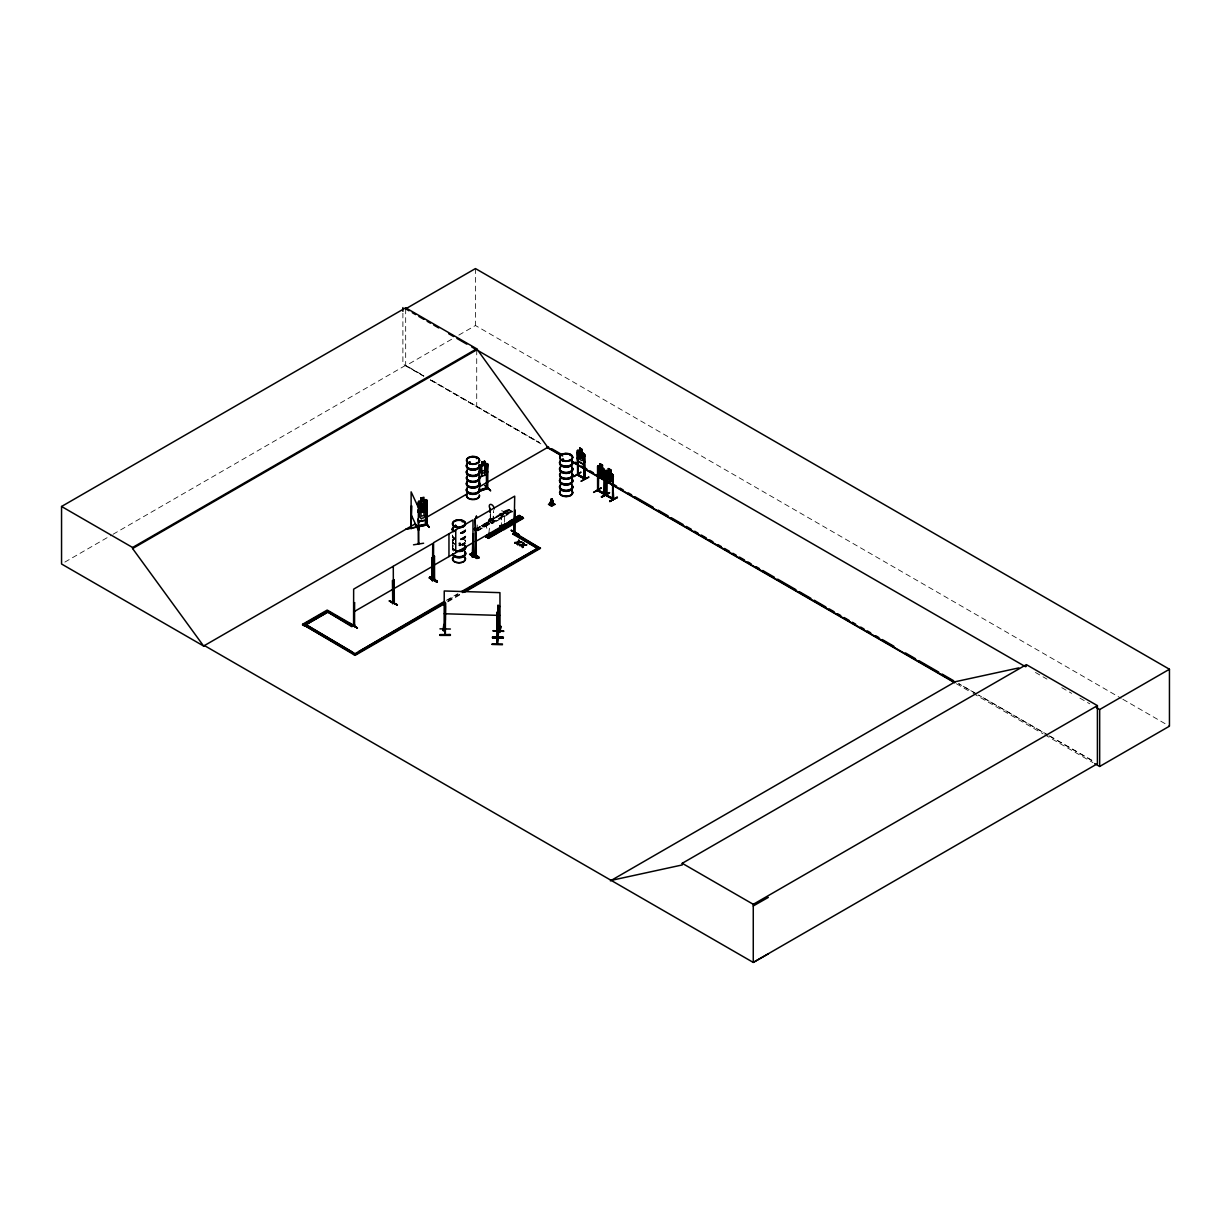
<?xml version="1.0" encoding="UTF-8"?>
<svg xmlns="http://www.w3.org/2000/svg" width="1231" height="1231" viewBox="0 0 1231 1231"><rect width="100%" height="100%" fill="white"/><g stroke="black" fill="none" stroke-linecap="round" stroke-linejoin="round"><path stroke-width="0.75" stroke-dasharray="5 3.75" d="M477.074 529.93L477.413 522.806A2.324 1.339 60 0 0 477.89 521.729M488.953 533.115L489.23 529.499A2.324 1.339 60 0 0 488.784 526.376L488.861 524.006M492.985 521.221L493.416 512.327M493.139 521.128L493.662 510.45M504.341 522.283L504.602 516.943A3.493 2.031 59.5 0 0 504.602 512.912A3.493 2.031 59.5 0 0 501.079 510.927A3.493 2.031 59.5 0 0 501.079 514.958L501.586 526.222M452.485 546.764L452.485 536.07M493.616 521.775L489.876 519.667L491.092 519.143M486.891 528.161L486.799 528.222A2.324 1.339 60 0 1 487.137 525.422L487.353 522.913M490.984 519.805C491.338 517.251 491.4 520.728 489.953 519.42M490.692 519.897L491.631 518.759M489.03 521.559L488.599 519.451L490.6 518.266L490.692 520.036L491.815 519.02L489.876 519.897M500.94 514.589L501.509 514.004M500.94 514.835L503.094 514.25L501.294 515.066M501.786 514.173L503.217 514.989L501.094 514.927M452.346 541.517L452.577 540.271L453.239 543.517M452.685 545.872L452.685 548.58M483.029 526.268L482.552 525.452L483.614 525.437M483.429 526.268L483.614 525.283M489.892 521.375L489.892 518.882L491.4 518.82M491.215 519.42L491.031 522.021L490.061 518.774L491.785 519.051M453.239 539.316L452.577 540.486L454.316 538.747A6.509 3.755 0 0 1 452.716 535.162M487.245 522.96L488.061 522.836M490.477 519.19L494.339 521.867L494.046 520.221L492.046 522.59L488.876 520.805L490.892 518.436M453.27 539.286L454.316 538.501M483.968 525.714L482.829 526.052M508.68 509.757L489.338 521.544L509.157 509.865L488.292 521.128L492.6 523.56L512.435 511.85L508.388 508.957C501.048 510.742 517.389 514.989 506.372 510.142M487.307 522.252L475.612 528.991M487.691 522.483L476.228 529.592M488.292 521.128L508.388 509.265L509.419 510.173L489.338 521.544M489.692 523.621L476.736 531.592M489.769 523.667L476.151 531.115M492.092 523.298L491.307 522.806L512.173 511.542M508.434 509.449L512.111 511.511L511.219 511.188M492.031 523.221L492.338 521.559L494.339 520.374M499.232 514.358C510.25 519.205 493.893 514.958 501.232 513.173L504.972 515.589L501.232 513.173M503.033 512.127C514.05 516.958 497.693 512.712 505.033 510.942L508.772 513.342L505.033 510.942M489.015 521.529L509.111 509.665M491.307 522.806L511.419 510.942M512.127 511.08L492.369 523.237M64.874 562.09L111.39 535.223M113.052 534.269L405.676 365.315L423.849 375.809M405.676 308.858L405.676 365.792L452.208 338.94M458.84 335.094L475.458 325.507L1121.179 698.316M475.643 529.13L487.522 522.267M475.751 529.315L487.968 522.421M476.12 529.407L487.999 522.544M475.935 531.115L489.492 523.283M476.305 531.33L490.169 523.898M446.33 600.328L457.901 593.634M447.976 600.082L457.901 594.342M447.761 601.159L460.994 593.511M447.761 601.867L460.994 594.219M487.384 522.852L488.784 524.329M460.702 545.056L459.009 545.179A6.509 3.755 0 0 0 460.686 545.01L459.009 545.425L460.717 545.318A6.54 3.77 0 0 1 459.009 545.425M490.969 519.744L490.6 518.266M423.602 375.947L402.891 364.037L402.891 313.228M430.235 379.764L539.486 442.591L430.465 379.625M976.845 694.099L958.641 683.62L976.798 694.115M1048.027 735.03L978.507 695.038L1047.843 735.138M1049.674 735.969L1094.374 761.681M1122.857 699.27L1169.45 726.182M1035.44 672.449L1046.966 679.097M1061.784 687.652L1071.678 693.361M1079.91 698.115L1089.789 703.824M1049.489 736.076L1094.097 761.835M405.676 365.792L423.849 376.286M430.465 380.102L543.348 445.268M956.425 683.759L971.413 692.422M973.09 693.376L1043.042 733.768M1044.704 734.738L1093.005 762.62M487.491 521.944L489.953 523.56M491.569 518.851L491.107 519.497M453.27 543.286L454.316 544.071M454.331 549.765A6.617 3.816 0 0 1 454.331 544.364L452.577 542.332M465.441 540.255L465.672 541.255M465.441 540.517L465.672 541.517M452.685 536.947L452.331 535.654A6.617 3.816 0 0 0 454.331 538.47M490.292 519.59L490.23 514.189M501.232 514.866L501.571 522.375M490.307 512.219L490.646 519.728L494.046 521.405L494.046 520.221M487.691 524.668L485.229 523.452M487.245 523.313L487.245 525.36M485.137 526.145L482.675 524.929M476.72 349.866L476.72 406.799M475.458 268.573L475.458 325.507M465.503 541.04L465.533 541.655A6.54 3.77 0 0 0 464.656 539.763M452.485 547.749L452.485 550.365M454.393 538.716A6.509 3.755 0 0 0 454.393 544.04A6.509 3.755 0 0 0 454.393 549.365M465.287 540.409A6.509 3.755 0 0 1 465.518 541.378M465.272 540.07A6.478 3.739 0 0 1 465.272 542.009M460.686 544.656A6.478 3.739 0 0 1 459.009 544.779M454.424 543.687A6.478 3.739 0 0 1 454.424 538.393M454.331 538.147A6.617 3.816 0 0 1 452.393 535.439M454.393 537.732A6.509 3.755 0 0 1 452.485 535.07M460.686 545.595A6.509 3.755 0 0 1 459.009 545.733M454.393 539.316A6.509 3.755 0 0 0 454.393 544.625A6.617 3.816 0 0 0 454.331 550.088M464.641 540.086A6.509 3.755 0 0 1 465.518 541.963M454.377 544.333A6.54 3.77 0 0 1 454.377 538.993M459.009 543.563A6.617 3.816 0 0 1 460.717 543.702M453.347 551.103A6.524 3.77 0 0 1 454.393 550.319M454.393 550.411A6.509 3.755 0 0 1 454.393 545.102M459.009 543.994A6.509 3.755 0 0 1 460.686 544.117M459.009 543.24A6.617 3.816 0 0 1 460.717 543.379M459.009 542.948A6.509 3.755 0 0 1 460.686 543.071M488.599 524.144L486.137 522.729L488.599 524.144M486.337 525.452L483.875 524.037L486.337 525.452M483.783 526.93L481.306 525.514L483.783 526.93"/><path stroke-width="1.5" d="M497.986 613.423L498.17 608.145L497.878 618.054L498.063 612.576M497.509 621.347L497.555 624.748L497.447 621.424M498.201 617.716L497.616 613.946M497.232 618.916L497.539 615.177L497.216 625.533L497.324 623.378M497.232 613.93L497.062 618.747M497.232 613.807L497.432 612.022L497.447 644.259L498.032 638.366M502.479 643.982L492.031 644.028M492.646 637.381C525.237 637.566 470.55 636.673 503.094 637.658M502.448 644.736L492 644.429M551.565 501.725C550.688 492.6 556.704 508.911 550.165 504.91L551.657 498.724M497.232 625.379L497.062 623.979M497.078 619.762L497.032 618.07M497.663 611.038L497.724 612.73L498.201 606.437L498.693 631.749M488.784 536.685L489.061 533.069M497.693 611.715L497.924 605.929M504.402 523.975L504.079 527.622L501.586 526.222L505.141 527.807L505.141 526.622L505.433 528.268L501.694 526.16M443.775 624.656L443.298 630.687L444.283 624.548M443.345 630.626L443.822 624.594M444.299 624.209L443.868 630.703M445.268 627.825L444.345 627.518M445.268 627.225L444.191 626.702L445.176 626.779M499.001 606.468L499.94 606.498L499.001 606.468L499.078 629.518C501.786 629.426 497.309 627.872 500.032 628.656M500.048 629.272L499.94 592.65L444.237 590.972L444.129 627.825L445.13 627.841M500.048 628.441L498.97 628.672M500.863 626.364L499.801 632.395L500.863 626.379M406.23 529.099L416.324 527.145L406.168 529.007M492.585 638.073L503.064 638.043L492.585 637.596M493.231 631.026L503.664 631.349L493.246 630.672M497.032 618.147L497.555 613.469M497.77 613.838L497.786 622.363L497.616 620.178M497.155 622.994L497.324 612.022M497.786 615.946L497.955 614.1M497.955 616.346L497.878 618.516L497.693 616.946M498.617 608.483L498.17 631.765M497.555 624.717L497.139 629.395L497.078 627.287M497.57 638.243L497.078 644.244L497.155 617.762M498.17 631.241L497.616 637.089M498.124 637.15L498.617 631.257M497.247 625.04L497.247 618.731M550.903 505.264L551.442 499.001L550.165 504.91M474.997 528.484L475.658 529.192L475.181 521.39A2.324 1.339 60 0 1 475.535 518.605L476.351 516.081M487.922 535.623C486.491 536.101 488.722 534.208 486.83 536.839M487.322 535.962L487.63 535.193M501.294 526.253L502.725 525.16L501.402 526.314M501.863 525.575L501.74 526.483L501.709 525.575M502.91 525.729L501.155 525.191M484.691 465.21L481.86 466.041M487.753 464.149L484.675 463.995L486.122 464.626L486.122 469.857L484.629 472.596L481.86 473.52L480.382 471.765L480.382 466.534L481.86 465.103L481.706 462.194L484.737 461.256L484.706 475.381L486.753 474.689L487.768 464.041L487.491 488.584L479.582 491.246L479.505 468.442M487.753 471.673L486.691 474.704L479.644 476.982L481.875 476.335L481.706 462.194M417.278 526.868L427.126 524.821M469.565 463.087L468.657 462.41L470.273 462.225M455.378 525.422L455.008 526.237L456.563 526.052M470.165 462.748L469.719 462.01M462.271 521.836L463.333 521.682M476.459 458.671L476.459 458.194M563.398 459.209L561.967 460.04M562.059 459.548L563.398 460.04L562.844 458.994M569.968 455.008L570.476 455.578M444.991 629.687L444.991 628.195M445.36 620.178L445.468 602.728L445.36 635.058L444.991 633.626M550.011 503.833L551.426 498.832L549.842 504.387M502.756 525.652L502.587 525.745M479.613 490.353L486.445 488.03M486.599 487.707L487.63 487.645M349.927 623.655L357.421 627.995L349.573 623.963M397.074 605.098L389.519 600.851L397.028 604.652M429.496 577.508C452.9 590.818 414.478 567.537 437.297 581.124M429.834 577.247L437.344 581.524M471.196 553.75C478.151 554.35 484.845 562.552 471.196 553.75L478.644 557.951M471.55 553.442L479.044 557.766M478.997 557.366L471.581 553.058M497.663 635.842L497.77 636.612M497.786 610.714L497.924 638.904L498.078 604.99L497.878 606.729M487.938 535.439L486.707 535.239M422.433 503.925L419.679 502.063L421.679 504.802L419.556 508.526L422.356 505.264C423.418 509.295 427.434 507.141 422.987 504.525L425.003 500.832L422.402 503.818M580.847 454.916L583.125 453.685L581.586 456.024L583.202 460.271L581.094 456.347C580.032 460.132 577.431 457.193 580.57 455.439L579.047 451.362L580.986 454.916M601.097 470.642L610.33 476.489C609.16 492.231 613.176 475.828 607.914 474.135M609.514 475.366L611.653 474.135L610.114 476.474L611.73 480.721L609.622 476.797C608.529 480.521 605.867 477.628 609.099 475.889L607.575 471.812L609.453 475.135M426.08 510.957L418.555 512.635L426.08 510.957L427.172 507.926L427.126 500.34L426.972 524.929L426.095 525.098L426.018 519.159M577.308 457.994L578.062 461.21L583.802 464.487L584.633 462.071M604.898 477.797L604.052 480.213L604.898 477.905M613.238 482.583L612.33 484.937L606.591 481.66L605.914 478.397M517.851 544.717L517.266 543.902L517.851 544.717L518.62 542.394L521.759 541.979L518.62 542.856L518.728 540.224L517.974 542.517L514.773 542.933L517.974 542.517M522.652 547.487L523.406 545.164L526.56 544.748L523.406 545.625L522.652 547.487L522.667 545.21L519.574 545.225L522.667 545.687L523.529 542.994L523.514 545.241L526.56 545.225M523.529 542.994L522.775 545.302L519.574 545.702M517.266 544.364L517.866 542.44L514.773 542.456M519.313 540.563L518.713 542.471L521.759 542.456M522.067 547.133L522.667 545.687M523.406 545.625L524.114 543.333M415.324 524.114L419.294 529.776L414.909 524.221M573.677 476.766L581.017 472.15L573.723 476.443M602.251 496.893L601.42 496.893L609.607 492.6L601.836 497.124M577.277 474.92L584.633 479.044L584.633 454.593L578.124 450.038M579.832 450.823L579.832 448.022L579.832 451.008L577.308 450.484L578.093 475.32L578.278 459.932M584.34 477.705L578.093 474.72L584.633 478.213M584.525 479.013L584.217 455.732L584.971 478.936L577.385 474.951M598.358 490.461L597.527 489.753L598.358 490.215M597.527 490.584L604.975 494.816L604.898 470.334L602.451 467.995L603.59 469.673L603.59 474.904L602.374 476.459L600.097 475.151L598.866 472.212L598.866 466.98L600.097 466.749C599.282 459.301 601.697 469.365 598.42 465.61L597.574 466.226L597.604 490.707C598.528 490.43 607.406 494.37 604.406 494.2M605.914 494.57L606.621 494.939M606.529 494.939L606.052 494.308L606.621 495.77L606.806 480.382M612.53 499.171L612.746 476.182L613.5 499.386L612.746 476.182M354.559 602.728L353.651 602.975L354.559 602.728L354.574 625.594C354.543 626.04 353.097 624.486 354.636 624.64M418.463 526.868L417.463 527.083L417.386 526.022M426.095 524.268L426.988 523.806M426.018 524.852L426.018 502.079L427.034 502.079L426.157 502.279M427.126 523.991L426.295 524.252M427.019 524.868L417.524 527.037L417.447 525.945M392.674 602.728L394.289 601.744M393.551 580.232L392.751 603.544L392.427 580.586L393.351 580.355L392.612 603.559L393.428 603.082M394.028 602.421L393.474 603.052L394.305 602.605L394.212 579.847M434.558 578.262L433.497 578.508L434.312 578.262M434.235 578.078C433.035 580.986 435.389 577.924 433.604 579.232M473.089 556.474L472.273 556.951L473.012 533.746L473.273 556.751L472.858 555.689M477.305 458.194L476.659 457.994M455.855 526.376L455.039 526.56M495.324 532.038L495.601 532.207M563.583 459.671L561.859 459.794M427.172 500.401L426.003 499.601L418.586 501.325L417.617 506.372M418.632 501.402L417.724 506.356M417.648 511.65L418.678 510.419L426.111 508.742L427.28 509.526L426.188 520.097L418.648 521.729L417.755 519.128M417.694 511.711L418.709 510.48M389.519 600.851L397.428 604.883L389.211 601.067L389.981 600.651M411.6 505.91L411.108 528.438M418.217 544.01L418.678 542.902M418.725 543.133L418.709 544.01L418.571 520.944M445.237 627.025L444.329 626.994M392.35 602.575L393.674 602.144M393.335 601.959L392.797 603.482M392.35 603.405L393.104 602.913M393.212 602.898L393.966 579.693M393.412 603.159L393.289 566.245L432.743 543.471L432.404 580.663L432.45 579.77M432.112 580.401L432.112 579.57M434.558 579.093L434.497 556.274L433.574 556.52L434.497 556.274M472.273 556.951L473.243 555.904M473.243 556.735L473.273 533.885M475.304 554.627L476.012 554.273M512.896 533.423L537.547 548.364L512.896 534.131L514.973 532.1M515.05 532.854L514.081 533.085M514.973 532.161L514.235 532.746M455.993 526.314L455.701 525.422M610.807 472.673L610.807 469.873L608.283 468.519L607.145 476.936L608.36 479.875L610.638 481.167L611.869 479.628L611.869 474.397L610.638 472.766L613.238 475.043L613.238 499.54L605.775 495.324L605.837 470.934L608.283 471.319M605.914 471.011L606.729 470.442M551.857 505.356L551.98 498.894L553.381 504.741M426.095 523.975L418.355 525.791M498.894 628.41L499.094 629.487M474.766 530.469L474.15 528.853L475.505 528.084L475.751 530.576L475.12 528.422M523.514 518.266L519.282 515.912M487.399 534.946L485.645 536.731L499.201 528.899C495 529.392 504.341 532.777 497.847 529.484M485.814 536.716L486.476 537.239L499.678 529.176L485.845 536.624L488.507 538.362L501.879 530.653L499.201 528.699M500.201 528.007L518.605 517.235M504.587 524.575L519.482 515.666L520.451 516.574L519.682 516.128M499.848 529.515L499.047 529.068M487.707 537.916L501.663 530.13L487.968 538.07M502.725 529.222L522.744 517.866M488.122 538.147L488.122 536.931L488.122 537.732M502.663 529.192L523.237 517.759L519.482 515.666M501.679 530.315L488.03 538.085M503.125 529.622L503.433 527.976L505.433 526.791M490.153 512.296L490.138 508.465L490.307 512.219M514.05 523.175L510.326 520.775L512.327 519.574L516.066 521.698L512.327 519.574M516.128 517.343L519.867 519.759L516.128 517.343L514.127 518.528L517.851 520.944L514.127 518.82M517.466 516.558C528.484 521.39 512.142 517.143 519.482 515.374M502.125 525.929L502.125 528.422L501.155 527.668M502.048 526.791L520.205 516.066M499.694 525.852L500.694 528.268L518.759 517.512M518.851 517.543L500.632 528.268M499.971 526.022L499.971 527.207L503.14 528.991L505.141 526.622M502.402 529.222L522.513 517.359M523.221 517.482L502.894 529.515L523.237 517.759M499.709 527.545L503.633 529.915L523.437 518.236M578.016 452.5L577.354 452.116L578.093 475.32M582.201 452.269L584.71 454.593M584.002 478.721L584.217 455.732M584.894 456.116L583.971 455.885M578.062 461.21L583.802 464.487M432.081 557.689L433.004 557.458L432.266 580.663L432.081 557.689L433.004 557.458M475.935 532.361L475.197 555.581L475.274 518.913L514.712 496.139L514.05 533.146M513.973 533.192L514.712 509.988L514.973 532.992L512.896 534.131M514.296 532.515L540.424 548.364L514.327 533.3L514.973 510.126M577.862 474.443L578.093 474.489M598.343 465.657L604.036 468.903M597.866 467.703L598.528 468.088M600.005 463.81L602.528 465.149L600.097 463.949M581.17 481.152L588.926 477.043L581.232 481.121M597.574 473.735L598.328 476.951L604.144 480.167L598.466 476.843L597.727 473.72M604.221 471.611L605.144 471.858L604.221 471.611L604.267 494.462M605.837 470.934L605.96 478.52L601.436 475.905L601.313 472.304L604.113 475.689C607.191 473.689 608.391 477.566 604.621 476.551L606.898 480.321L604.098 476.843L601.128 477.013L603.544 475.966L601.405 473.32L605.96 475.905M606.621 470.38L613.238 475.043M606.129 472.412L606.806 472.796M610.638 472.766L610.807 469.873M429.219 577.985L437.082 582.001L429.634 577.754M476.936 558.197L469.903 554.181M511.604 530.423L518.636 534.439M475.274 554.612L475.505 555.735L476.289 555.273L476.197 532.515M613.423 476.566L612.484 476.335M597.604 489.784L598.358 491.046L598.281 468.226M601.282 487.891L593.573 492.415L600.913 488.122M598.281 491L598.605 472.119L599.42 474.274L598.605 473.797M605.221 493.846L598.605 490.307M601.821 497.078L609.191 492.815M613.007 498.663L605.914 495.401M606.621 495.17L613.377 498.447M609.699 501.14L617.439 497.493L609.745 501.202M204.531 645.613L203.731 646.09L61.55 563.998L61.55 506.48L405.676 307.796L476.72 348.804L547.764 447.345L562.705 455.978M405.676 307.796L405.676 308.858L475.458 268.573L1169.45 669.249L1169.45 726.182L1099.668 766.467L1094.682 763.574M61.55 506.48L132.594 547.487L476.72 348.804M768.329 953.84L753.264 962.427L204.438 645.567L203.623 646.029L132.594 548.549L476.72 349.866M203.623 646.029L415.078 523.944M418.386 522.036L421.71 520.113M426.68 517.251L466.487 494.262M479.751 486.599L548.564 446.884M477.166 517.512L476.459 516.297M393.089 566.368L353.651 589.141L353.574 625.794L354.666 625.502M444.453 603.775L355.097 655.369L302.549 624.302L327.2 610.068L353.282 625.133L351.851 626.671L327.2 611.73L351.851 625.964L353.282 625.133M302.549 625.025L325.553 611.73M305.627 624.902L328.631 611.622L331.924 613.515M475.689 528.191L474.15 528.853M474.997 530.146L475.874 530.515M433.574 565.46L473.012 542.686M353.651 611.915L393.089 589.141M393.289 589.018L432.743 566.245M475.274 541.686L514.712 518.913M493.031 532.269C499.632 535.239 490.153 532.761 494.385 531.484L496.847 532.915M495.585 530.792C502.186 533.762 492.723 531.284 496.939 530.007L499.401 531.438M598.112 471.458L600.543 472.873L601.405 470.365M488.122 536.931L489.676 536.254L489.676 537.255L487.414 535.762M607.837 482.583L600.466 477.443C601.99 474.504 594.65 472.996 600.62 475.428L601.436 477.305M551.565 502.402L548.41 504.295L551.565 506.264L554.966 504.356L551.811 502.479L554.966 504.433M600.466 477.443L600.543 470.873M444.668 601.282L353.666 654.538M461.21 591.726L538.993 547.533M358.621 651.661L436.39 606.76M439.713 604.852L444.668 601.99M462.871 591.48L466.18 589.572M469.488 587.664L537.332 548.487M302.549 624.302L355.097 654.646L444.453 603.067M462.656 592.557L540.424 547.657M464.302 592.311L540.424 548.364M610.391 880.873L955.333 681.712L1018.883 667.894M611.192 880.396L682.236 864.947L682.236 863.3L1026.362 664.617L1097.406 705.625L1097.406 763.743L753.264 962.427L753.264 904.308L1097.406 705.625M1026.362 666.263L1025.561 666.74L471.765 347.004M1096.375 707.625L1099.668 709.533L1169.45 669.249M753.264 905.97L768.329 897.384M486.537 488.569L486.537 465.826L487.538 465.733L486.722 466.01M487.461 488.569L487.353 465.549M411.092 528.484L411.477 505.649M514.65 531.884L514.466 533.285M472.858 556.52L473.012 519.897L433.574 542.686L433.497 579.339M354.159 625.363L354.313 602.59M434.112 578.924L434.235 556.135M433.943 579.416L433.82 556.658M432.389 580.617L432.343 557.843M393.597 603.005L394.289 601.974M354.02 625.871L353.897 603.128M485.399 485.599L490.246 490.523M485.353 485.568L490.677 490.815L485.014 485.676M481.86 462.302L484.629 461.379M481.86 471.273L484.629 470.35M512.881 520.344L512.081 521.405M469.919 462.718L470.104 462.471M487.199 487.476L479.428 490.169M494.554 532.207L495.478 532.269M495.324 532.823L494.262 532.654M420.756 498.016L423.941 497.278L423.879 500.263L425.48 500.832L425.48 506.064L423.879 508.665L420.91 509.357L419.309 507.48L419.309 502.248L420.91 500.955L420.802 498.078M418.263 503.879L417.386 504.079L418.402 504.064L418.355 544.056M420.91 507.11L423.879 506.433M429.004 527.053L425.203 521.821L429.096 527.437M425.664 521.806L429.065 527.053M425.911 524.283L417.463 526.268M420.894 507.187L424.08 506.464M420.956 507.203L423.972 506.587M418.725 521.621L426.064 519.959M579.832 451.008L578.616 451.254L578.616 456.486L579.832 459.425L582.109 460.717L583.34 459.178L583.34 453.947L582.109 452.316L582.278 449.423L579.755 448.069M487.23 488.322L479.613 491.184M486.768 488.784L486.537 465.826M597.727 466.257L597.835 490.415L605.144 494.631M606.129 479.998L606.129 495.185L613.423 499.309M418.125 526.606L418.217 525.806M518.713 541.994L521.759 541.979M514.773 542.933L517.866 542.44M523.514 544.764L526.56 544.748M519.574 545.225L522.775 544.825M511.265 530.546L518.713 534.793M469.565 554.304L477.013 558.551M429.296 577.878L436.728 582.125M499.109 629.179L499.94 629.272M562.936 460.179L562.013 459.917M455.362 525.375L456.255 525.637M455.701 525.714L454.855 525.883L455.732 526.176M577.601 474.735L577.477 450.515M584.71 479.09L584.617 478.259M445.36 606.314L444.991 634.996M439.944 628.856L450.408 629.026M439.944 634.981L450.408 635.058M439.944 635.088L450.408 634.581L439.944 634.581L439.944 635.396L450.408 635.396M444.237 613.746L499.94 615.423M493.231 630.872L503.694 631.011M492.662 637.089L503.125 637.381M492.585 637.904L503.033 638.243M468.749 462.825L469.565 463.01M609.499 492.954L601.42 496.893L608.883 492.6M476.012 555.104L475.52 532.9M607.822 482.49L610.33 483.075M513.758 520.651L512.373 521.713M512.619 521.575L514.312 520.821M604.867 494.831L604.775 493.923M613.146 499.54L612.53 498.34M426.988 524.637L426.895 501.879M553.535 504.202L551.811 498.74M498.617 630.426L498.724 631.318M510.326 520.775L514.05 522.883M608.36 468.657L610.638 469.965M612.346 484.752L606.729 481.552L606.006 478.428M511.204 530.192L519.051 534.669M349.927 623.348L357.359 627.948L349.866 623.748M405.676 308.858L408.984 310.766M412.293 312.674L415.601 314.582M418.894 316.49L423.849 319.352M427.157 321.26L430.465 323.168M433.774 325.076L438.728 327.938M448.638 333.663L453.593 336.525M456.901 338.433L466.811 344.141M551.888 448.792L561.844 454.547M575.123 462.21L578.447 464.133M581.771 466.041L586.756 468.919M590.08 470.842L593.388 472.766M596.712 474.674L605.96 479.921L607.899 479.644L607.899 477.028L605.96 474.504L601.436 471.888L600.62 472.812L598.035 471.319L598.035 474.12M613.315 484.26L616.639 486.183M619.962 488.091L623.271 490.015M628.256 492.892L631.58 494.8M634.904 496.724L653.169 507.264M658.139 510.142L668.11 515.897M671.418 517.805L683.051 524.514M686.359 526.437L691.345 529.315M694.669 531.223L697.992 533.146M701.316 535.07L706.286 537.932M709.61 539.855L712.934 541.778M717.904 544.641L721.228 546.564M724.551 548.487L729.537 551.365M732.86 553.273L736.169 555.196M739.492 557.104L744.478 559.982M747.802 561.905L751.11 563.813M756.096 566.691L759.419 568.614M762.743 570.522L774.361 577.231M777.684 579.155L795.949 589.695M799.258 591.619L810.89 598.328M814.199 600.236L825.832 606.96M829.14 608.868L834.126 611.745M837.449 613.669L840.773 615.577M844.097 617.5L849.067 620.378M852.391 622.286L855.714 624.209M860.684 627.087L864.008 628.995M867.332 630.918L870.656 632.826M875.641 635.704L878.949 637.627M882.273 639.535L893.891 646.26M905.524 652.969L915.479 658.708M918.803 660.632L938.73 672.126M942.038 674.049L953.671 680.758M570.999 460.763L954.517 682.189M546.672 447.192L559.997 454.885M571.661 461.625L576.662 464.502M579.986 466.426L596.65 476.043M611.638 484.706L954.764 682.805M519.313 541.04L518.728 540.224M489.676 536.254L489.492 536.947M485.86 535.623L486.045 536.516M335.201 615.408L353.282 625.856M351.789 651.784L305.411 624.302L355.097 653.707M682.236 863.3L753.264 904.308M487.614 464.133C486.491 461.363 475.843 467.749 481.767 465.041M411.123 528.73L411.123 491.861L418.34 507.418M514.004 520.513L513.789 521.806L512.188 521.329M578.37 475.135L577.754 473.904M475.381 529.145L475.505 528.084M604.159 494.431L604.483 479.059M499.201 528.899L486.522 537.224M423.602 543.225L413.508 544.81M411.123 514.635L418.34 530.192M417.724 510.096L418.678 512.573M551.934 498.801L553.211 503.679M577.477 457.978L578.201 461.102M551.857 499.047L552.75 505.172M1099.668 709.533L1099.668 766.467M613.084 475.089L613.084 482.567M606.544 472.95L606.621 495.77M604.806 470.38L604.806 477.843M602.528 465.149L602.374 468.042M584.556 454.639L584.556 462.117M486.83 535.177L486.707 536.901M484.583 461.317L484.583 464.133M455.747 529.869L455.747 552.657M448.961 533.792L448.961 556.566M426.018 502.079L426.018 509.68M402.891 307.581L402.891 311.351M328.631 611.622L303.98 625.856M132.594 547.487L132.594 548.549M464.626 525.929A6.494 3.755 0 0 1 453.685 526.206A6.494 3.755 0 0 1 457.87 520.359A6.494 3.755 0 0 1 465.272 525.022M464.656 525.622A6.54 3.77 0 0 1 453.654 525.899A6.54 3.77 0 0 1 457.87 520.021A6.54 3.77 0 0 1 465.318 524.714M465.395 530.469A6.617 3.816 0 0 1 460.717 533.161M453.27 531.392A6.617 3.816 0 0 1 453.27 527.576M464.656 531.73A6.524 3.77 0 0 1 462.271 533.1M453.347 531.73A6.524 3.77 0 0 1 453.347 527.961M465.395 530.146A6.617 3.816 0 0 1 460.717 532.838M453.27 531.069A6.617 3.816 0 0 1 453.27 527.253M464.656 530.669A6.524 3.77 0 0 1 462.271 532.054M454.393 531.453A6.524 3.77 0 0 1 453.347 526.914M464.656 536.962A6.524 3.77 0 0 1 462.271 538.332M465.395 536.747A6.617 3.816 0 0 1 460.717 539.455M465.395 536.424A6.617 3.816 0 0 1 460.717 539.132M464.656 538.009A6.524 3.77 0 0 1 462.271 539.393M464.626 542.902A6.478 3.739 0 0 1 462.24 544.271M464.656 543.256A6.524 3.77 0 0 1 462.271 544.641M464.626 557.074A6.478 3.739 0 0 1 459.009 562.69A6.478 3.739 0 0 1 453.393 557.074M464.656 557.197A6.54 3.77 0 0 1 459.009 562.859A6.54 3.77 0 0 1 453.347 557.197M464.656 552.15A6.524 3.77 0 0 1 461.502 557.52A6.524 3.77 0 0 1 452.7 555.012M464.733 551.765A6.617 3.816 0 0 1 461.533 557.197A6.617 3.816 0 0 1 452.608 554.658M464.733 551.442A6.617 3.816 0 0 1 461.533 556.874A6.617 3.816 0 0 1 452.608 554.335M464.656 551.103A6.524 3.77 0 0 1 461.502 556.458A6.524 3.77 0 0 1 452.7 553.965M464.656 545.872A6.524 3.77 0 0 1 463.61 550.426A6.524 3.77 0 0 1 455.747 551.011M465.395 546.072A6.617 3.816 0 0 1 459.009 550.888M465.303 545.733A6.524 3.77 0 0 1 459.009 550.472M465.395 546.395A6.617 3.816 0 0 1 463.025 550.426A6.617 3.816 0 0 1 455.701 550.703M464.641 543.84A6.509 3.755 0 0 1 462.256 545.225M464.656 543.548A6.54 3.77 0 0 1 462.271 544.918M571.861 467.426A6.617 3.816 0 0 1 566.137 473.15A6.617 3.816 0 0 1 560.413 467.426M571.769 467.811A6.509 3.755 0 0 1 566.137 473.458A6.509 3.755 0 0 1 560.49 467.811M571.769 472.719A6.509 3.755 0 0 1 566.137 478.367A6.509 3.755 0 0 1 560.49 472.719M571.769 473.089A6.494 3.755 0 0 1 566.137 478.705A6.494 3.755 0 0 1 560.505 473.089M571.861 461.133A6.617 3.816 0 0 1 566.137 466.872A6.617 3.816 0 0 1 560.413 461.133M571.784 466.764A6.524 3.77 0 0 1 566.137 472.412A6.524 3.77 0 0 1 560.49 466.764M571.784 461.533A6.524 3.77 0 0 1 566.137 467.18A6.524 3.77 0 0 1 560.49 461.533M571.861 467.103A6.617 3.816 0 0 1 566.137 472.827A6.617 3.816 0 0 1 560.413 467.103M571.861 460.809A6.617 3.816 0 0 1 566.137 466.549A6.617 3.816 0 0 1 560.413 460.809M571.769 460.486A6.509 3.755 0 0 1 566.137 466.118A6.509 3.755 0 0 1 560.49 460.486M571.861 485.337A6.617 3.816 0 0 1 566.137 491.061A6.617 3.816 0 0 1 560.413 485.337M571.769 485.722A6.509 3.755 0 0 1 566.137 491.369A6.509 3.755 0 0 1 560.49 485.722M571.769 490.63A6.509 3.755 0 0 1 566.137 496.278A6.509 3.755 0 0 1 560.49 490.63M571.769 473.658A6.509 3.755 0 0 1 566.137 479.29A6.509 3.755 0 0 1 560.49 473.658M571.8 490.769A6.54 3.77 0 0 1 566.137 496.432A6.54 3.77 0 0 1 560.474 490.769M571.784 491A6.524 3.77 0 0 1 566.137 496.647A6.524 3.77 0 0 1 560.49 491M571.8 473.335A6.54 3.77 0 0 1 566.137 478.997A6.54 3.77 0 0 1 560.474 473.335M571.861 479.044A6.617 3.816 0 0 1 566.137 484.783A6.617 3.816 0 0 1 560.413 479.044M571.784 484.675A6.524 3.77 0 0 1 566.137 490.323A6.524 3.77 0 0 1 560.49 484.675M571.769 479.444A6.509 3.755 0 0 1 566.137 485.076A6.509 3.755 0 0 1 560.49 479.444M571.861 485.014A6.617 3.816 0 0 1 566.137 490.738A6.617 3.816 0 0 1 560.413 485.014M571.861 478.721A6.617 3.816 0 0 1 566.137 484.46A6.617 3.816 0 0 1 560.413 478.721M571.769 478.397A6.509 3.755 0 0 1 566.137 484.029A6.509 3.755 0 0 1 560.49 478.397M479.413 471.365A6.617 3.816 0 0 1 472.15 476.135A6.617 3.816 0 0 1 467.288 470.442M479.321 471.75A6.524 3.77 0 0 1 472.165 476.459A6.524 3.77 0 0 1 467.365 470.827M479.29 476.643A6.494 3.755 0 0 1 472.165 481.336A6.494 3.755 0 0 1 467.395 475.735M479.321 477.013A6.524 3.77 0 0 1 472.165 481.721A6.524 3.77 0 0 1 467.365 476.105M479.413 465.087A6.617 3.816 0 0 1 472.15 469.857A6.617 3.816 0 0 1 467.288 464.164M479.321 470.688A6.524 3.77 0 0 1 472.165 475.397A6.524 3.77 0 0 1 467.365 469.78M479.321 465.456A6.524 3.77 0 0 1 472.165 470.165A6.524 3.77 0 0 1 467.365 464.549M479.413 471.042A6.617 3.816 0 0 1 472.15 475.812A6.617 3.816 0 0 1 467.288 470.119M479.413 464.764A6.617 3.816 0 0 1 472.15 469.534A6.617 3.816 0 0 1 467.288 463.841M479.321 464.41A6.524 3.77 0 0 1 472.165 469.119A6.524 3.77 0 0 1 467.365 463.502M479.413 489.276A6.617 3.816 0 0 1 472.15 494.046A6.617 3.816 0 0 1 467.288 488.353M479.321 489.661A6.524 3.77 0 0 1 472.165 494.37A6.524 3.77 0 0 1 467.365 488.738M479.521 495.524A6.494 3.755 0 0 1 471.335 499.155A6.494 3.755 0 0 1 467.395 493.646M479.505 478.551A6.478 3.739 0 0 1 471.335 482.167A6.478 3.739 0 0 1 467.395 476.689M479.321 494.924A6.524 3.77 0 0 1 472.165 499.632A6.524 3.77 0 0 1 467.365 494.016M479.336 477.274A6.54 3.77 0 0 1 472.165 481.983A6.54 3.77 0 0 1 467.349 476.366M479.413 482.998A6.617 3.816 0 0 1 472.15 487.768A6.617 3.816 0 0 1 467.288 482.075M479.305 488.599A6.509 3.755 0 0 1 472.165 493.308A6.509 3.755 0 0 1 467.38 487.691M479.321 483.368A6.524 3.77 0 0 1 472.165 488.076A6.524 3.77 0 0 1 467.365 482.46M479.413 488.953A6.617 3.816 0 0 1 472.15 493.723A6.617 3.816 0 0 1 467.288 488.03M479.413 482.675A6.617 3.816 0 0 1 472.15 487.445A6.617 3.816 0 0 1 467.288 481.752M479.321 482.321A6.524 3.77 0 0 1 472.165 487.03A6.524 3.77 0 0 1 467.365 481.413M489.984 508.541A3.493 2.031 59.5 0 1 490.784 504.356A3.493 2.031 59.5 0 1 494.231 508.942M444.237 604.806L445.16 605.037L444.237 604.806M603.482 475.92L601.344 472.089C600.374 475.966 597.635 472.873 600.836 471.165L599.297 467.103L601.313 470.811C602.205 467.103 605.113 470.257 601.836 471.765L603.482 475.92M425.572 515.189L423.972 517.789L421.002 518.466L419.402 516.589L419.402 511.357L421.002 510.065L420.91 501.879L423.879 501.202L423.972 509.388L425.572 509.957L425.572 515.189M617.1 497.216L609.699 501.602L617.116 497.278M484.137 462.01L482.352 463.548L484.137 462.01M423.356 498.047L421.448 499.432L423.356 498.047M423.449 507.172L421.525 508.541L423.449 507.172M423.972 510.326L421.002 511.003L421.002 516.22L423.972 515.543L423.972 510.326M581.709 449.746L580.247 448.915L581.709 450.684L581.709 449.746M582.109 453.254L579.832 451.946L579.832 457.178L582.109 458.471L582.109 453.254M601.959 465.487L600.497 464.641L601.959 466.411L601.959 465.487M610.237 470.196L608.776 469.365L610.237 471.134L610.237 470.196M602.374 468.98L600.097 467.688L600.097 472.919L602.374 474.212L602.374 468.98M610.638 473.689L608.36 472.396L608.36 477.628L610.638 478.921L610.638 473.689M455.747 526.776A6.524 3.77 0 0 0 465.533 523.514A6.524 3.77 0 0 0 455.747 520.251A6.524 3.77 0 0 0 455.747 526.776M562.875 460.379A6.54 3.77 0 0 0 572.677 457.101A6.54 3.77 0 0 0 562.875 453.839A6.54 3.77 0 0 0 562.875 460.379M562.89 460.886A6.494 3.755 0 0 0 572.63 457.64A6.494 3.755 0 0 0 562.89 454.393A6.494 3.755 0 0 0 562.89 460.886M562.875 460.579A6.54 3.77 0 0 0 572.677 457.317A6.54 3.77 0 0 0 562.875 454.039A6.54 3.77 0 0 0 562.875 460.579M469.765 463.364A6.494 3.755 0 0 0 479.521 460.117A6.494 3.755 0 0 0 469.765 456.87A6.494 3.755 0 0 0 469.765 463.364M469.78 463.887A6.478 3.739 0 0 0 479.505 460.64A6.478 3.739 0 0 0 469.78 457.409A6.478 3.739 0 0 0 469.78 463.887M469.75 463.595A6.54 3.77 0 0 0 479.551 460.317A6.54 3.77 0 0 0 469.75 457.055A6.54 3.77 0 0 0 469.75 463.595"/></g></svg>
